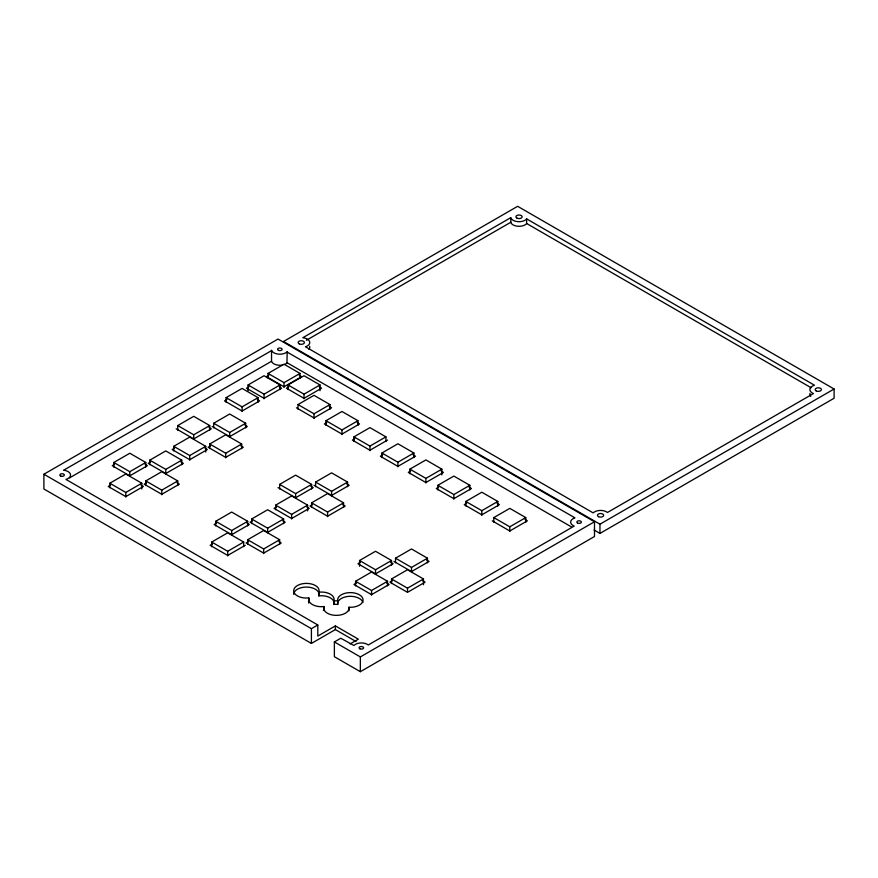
<?xml version="1.0" encoding="UTF-8"?>
<svg xmlns="http://www.w3.org/2000/svg" width="878" height="878" viewBox="0 0 878 878"><rect width="100%" height="100%" fill="white"/><g stroke="black" fill="none" stroke-linecap="round" stroke-linejoin="round"><path stroke-width="1.32" d="M348.983 610.923L348.983 607.225L350.366 607.291A12.709 7.342 0 0 0 363.075 599.948A12.709 7.342 0 0 0 350.366 592.606A12.709 7.342 0 0 0 337.646 599.948L337.756 604.437L333.947 604.218A12.709 7.342 0 0 0 319.405 595.822L318.835 595.899L318.966 591.871A12.709 7.342 0 0 0 307.08 583.398A12.709 7.342 0 0 0 293.713 591.113A12.709 7.342 0 0 0 308.397 597.973L308.836 598.225A12.709 7.342 0 0 0 323.378 606.621L323.96 606.544L323.817 610.572M308.979 597.896L308.836 601.913A12.709 7.342 0 0 0 308.683 603.065M318.835 595.899L318.966 595.558A12.709 7.342 0 0 0 307.41 587.097A12.709 7.342 0 0 0 293.702 594.417M323.96 606.544L323.817 606.874A12.709 7.342 0 0 0 335.385 615.346A12.709 7.342 0 0 0 349.093 608.026L348.983 607.225M333.816 604.547L333.947 600.519A12.709 7.342 0 0 0 319.405 592.123L318.835 592.211M526.679 218.907L526.602 219.028A8.473 4.895 0 0 1 518.382 221.684A8.473 4.895 0 0 1 510.985 218.315L510.722 217.689L302.811 337.723L303.733 337.843A8.473 4.895 0 0 1 309.627 341.663A8.473 4.895 0 0 1 306.411 346.426L305.456 346.777L593.188 512.895L593.879 512.291A8.473 4.895 0 0 1 606.753 511.973L607.455 512.478L813.412 393.574A8.473 4.895 0 0 1 814.466 385.222L526.679 218.907L526.602 223.638A8.473 4.895 0 0 1 518.382 226.294A8.473 4.895 0 0 1 510.985 222.924L510.722 217.689M356.062 641.533L335.374 629.592L311.405 643.431L43.9 488.991L43.9 474.23L278.041 339.051L594.494 521.751L594.494 536.513L360.353 671.692L334.375 656.7L334.375 641.939L340.774 638.24L353.911 645.484A8.473 4.895 0 0 1 367.509 644.452L368.255 644.99L574.223 526.076L573.115 525.56A8.473 4.895 0 0 1 573.773 518.294L574.958 517.855L286.952 351.979A8.473 4.895 0 0 1 278.513 354.141A8.473 4.895 0 0 1 271.653 350.574L63.6 470.235L65.115 470.465A8.473 4.895 0 0 1 70.547 474.779A8.473 4.895 0 0 1 65.927 479.399L317.803 624.982L317.803 636.056L335.374 625.904L358.356 639.173L350.146 643.903M287.183 351.705L286.952 363.053A8.473 4.895 0 0 1 284.461 364.491M306.356 340.291L510.722 222.299M69.516 477.895L271.543 361.253L271.543 350.179M113.822 467.074L113.822 462.465L129.801 453.235L145.792 462.465L145.792 467.074M177.751 430.165L177.751 425.556L193.731 416.326L209.721 425.556L209.721 430.165M226.096 402.256L226.096 397.646L242.087 388.416L258.066 397.646L258.066 402.256M248.079 390.721L248.079 384.948L264.058 375.729L280.038 384.948L280.038 389.569M268.053 378.034L268.053 373.424L284.033 364.194L300.024 373.424L300.024 378.034M114.568 464.341L112.219 465.691L129.801 475.843L147.383 465.691L145.046 464.341M226.842 399.523L224.505 400.873L242.087 411.025L259.658 400.873L257.32 399.523M248.825 386.825L246.477 388.186L264.058 398.338L281.64 388.186L279.292 386.825M268.8 375.301L266.451 376.651L284.033 386.803L301.615 376.651L299.277 375.301M109.827 487.839L109.827 483.229L125.806 473.999L141.797 483.229L141.797 488.991M113.822 462.465L129.801 471.695L145.792 462.465M149.787 464.769L149.787 460.16L165.766 450.93L181.746 460.16L181.746 464.769M173.756 450.93L173.756 446.32L189.736 437.09L205.726 446.32L205.726 452.082M177.751 425.556L193.731 434.786L209.721 425.556M213.716 427.86L213.716 423.251L229.696 414.021L245.675 423.251L245.675 427.86M226.096 397.646L242.087 406.865L258.066 397.646M248.079 384.948L264.058 394.178L280.038 384.948M268.053 373.424L284.033 382.643L300.024 373.424M110.573 485.106L108.224 486.456L125.806 496.608L143.388 486.456L141.051 485.106M150.533 462.037L148.184 463.386L165.766 473.538L183.348 463.386L181 462.037M174.502 448.197L172.154 449.547L189.736 459.699L207.318 449.547L204.98 448.197M288.028 389.569L288.028 384.948L304.018 375.729L319.998 384.948L319.998 390.721M288.774 386.825L286.437 388.186L304.018 398.338L321.589 388.186L319.252 386.825M109.827 483.229L125.806 492.448L141.797 483.229M145.792 485.534L145.792 480.914L161.772 471.695L177.751 480.914L177.751 485.534M149.787 460.16L165.766 469.379L181.746 460.16M173.756 446.32L189.736 455.539L205.726 446.32M209.721 448.625L209.721 444.005L225.701 434.786L241.68 444.005L241.68 448.625M213.716 423.251L229.696 432.47L245.675 423.251M146.538 482.79L144.19 484.151L161.772 494.303L179.353 484.151L177.005 482.79M210.468 445.881L208.119 447.242L225.701 457.383L243.283 447.242L240.934 445.881M288.028 384.948L304.018 394.178L319.998 384.948M298.015 409.181L298.015 404.56L314.006 395.33L329.985 404.56L329.985 409.181M145.792 480.914L161.772 490.144L177.751 480.914M209.721 444.005L225.701 453.235L241.68 444.005M298.015 404.56L314.006 413.79L329.985 404.56M325.99 425.325L325.99 420.705L341.97 411.486L357.95 420.705L357.95 425.325M326.737 422.581L324.388 423.942L341.97 434.094L359.552 423.942L357.203 422.581M325.99 420.705L341.97 429.935L357.95 420.705M353.955 441.469L353.955 436.86L369.945 427.63L385.925 436.86L385.925 441.469M354.701 438.737L352.363 440.087L369.945 450.238L387.527 440.087M215.714 525.9L215.714 521.291L231.693 512.061L247.673 521.291L247.673 525.9M279.643 488.991L279.643 484.382L295.623 475.152L311.602 484.382L311.602 488.991M216.46 523.167L214.111 524.517L231.693 534.669L249.275 524.517L246.927 523.167M353.955 436.86L369.945 446.09L385.925 436.86M211.719 546.665L211.719 542.044L227.698 532.825L243.678 542.044L243.678 546.665M215.714 521.291L231.693 530.521L247.673 521.291M251.668 523.595L251.668 518.986L267.658 509.756L283.638 518.986L283.638 523.595M275.648 509.756L275.648 505.135L291.628 495.916L307.607 505.135L307.607 510.908M279.643 484.382L295.623 493.601L311.602 484.382M315.597 486.686L315.597 482.077L331.588 472.847L347.567 482.077L347.567 486.686M212.465 543.921L210.116 545.282L227.698 555.434L245.28 545.282M252.414 520.863L250.076 522.212L267.658 532.364L285.229 522.212L282.892 520.863M276.394 507.012L274.046 508.373L291.628 518.525L309.21 508.373L306.861 507.012M381.93 457.625L381.93 453.004L397.91 443.774L413.889 453.004L413.889 457.625M382.676 454.881L380.328 456.231L397.91 466.383L415.492 456.231L413.143 454.881M211.719 542.044L227.698 551.274L243.678 542.044M247.673 544.36L247.673 539.74L263.663 530.521L279.643 539.74L279.643 544.36M251.668 518.986L267.658 528.205L283.638 518.986M275.648 505.135L291.628 514.365L307.607 505.135M311.602 507.451L311.602 502.831L327.593 493.601L343.572 502.831L343.572 507.451M315.597 482.077L331.588 491.296L347.567 482.077M248.419 541.616L246.081 542.977L263.663 553.118L281.234 542.977L278.897 541.616M312.349 504.707L310.011 506.068L327.593 516.209L345.164 506.068L342.826 504.707M381.93 453.004L397.91 462.234L413.889 453.004M247.673 539.74L263.663 548.969L279.643 539.74M311.602 502.831L327.593 512.061L343.572 502.831M409.894 473.769L409.894 469.148L425.885 459.929L441.864 469.148L441.864 474.921M410.641 471.025L408.303 472.386L425.885 482.538L443.456 472.386L441.118 471.025M409.894 469.148L425.885 478.378L441.864 469.148M437.87 489.913L437.87 485.304L453.849 476.074L469.829 485.304L469.829 489.913M438.616 487.18L436.267 488.53L453.849 498.682L471.431 488.53L469.082 487.18M437.87 485.304L453.849 494.534L469.829 485.304M359.552 566.266L359.552 560.504L375.532 551.274L391.522 560.504L391.522 565.114M360.298 562.381L357.95 563.731L375.532 573.883L393.114 563.731L390.776 562.381M465.834 506.068L465.834 501.448L481.813 492.218L497.804 501.448L497.804 506.068M466.58 503.324L464.242 504.674L481.813 514.826L499.395 504.674L497.058 503.324M355.557 585.878L355.557 581.269L371.537 572.039L387.527 581.269L387.527 585.878M359.552 560.504L375.532 569.734L391.522 560.504M395.517 562.809L395.517 558.199L411.497 548.969L427.476 558.199L427.476 562.809M356.303 583.146L353.955 584.496L371.537 594.647L389.119 584.496L386.781 583.146M465.834 501.448L481.813 510.678L497.804 501.448M493.809 522.212L493.809 517.592L509.789 508.373L525.768 517.592L525.768 522.212M355.557 581.269L371.537 590.488L387.527 581.269M391.522 583.574L391.522 578.964L407.502 569.734L423.481 578.964L423.481 584.726M395.517 558.199L411.497 567.429L427.476 558.199M392.268 580.83L389.92 582.191L407.502 592.343L425.084 582.191L422.735 580.83M43.9 474.23L311.405 628.67L317.803 624.982M493.809 517.592L509.789 526.822L525.768 517.592M391.522 578.964L407.502 588.183L423.481 578.964M334.375 641.939L360.353 656.931L594.494 521.751M834.1 389.009L517.647 206.308L283.506 341.487L599.959 524.188L834.1 389.009L834.1 398.239L599.959 533.418L594.033 529.994M308.397 601.66L308.979 601.584M333.816 600.859L337.756 600.75M323.378 610.32L323.96 610.232M526.679 223.517L811.118 387.736M287.183 362.779L571.402 526.877M329.239 406.437L331.588 407.787L314.006 417.939L296.424 407.787M525.022 519.469L527.371 520.83L509.789 530.981L492.207 520.83M244.929 425.128L247.278 426.478L229.696 436.629L212.114 426.478M346.821 483.943L349.17 485.304L331.588 495.455L314.006 485.304M208.975 427.432L211.313 428.782L193.731 438.934L176.16 428.782M310.856 486.258L313.205 487.608L295.623 497.76L278.041 487.608M426.73 560.076L429.079 561.426L411.497 571.578L393.915 561.426M271.543 361.253L271.653 361.648A8.473 4.895 0 0 0 282.881 364.952M337.756 604.437L337.646 603.647A12.709 7.342 0 0 1 349.367 596.327A12.709 7.342 0 0 1 362.921 602.495M599.959 524.188L599.959 533.418M509.789 526.822L509.789 531.442M481.813 510.678L481.813 515.287M453.849 494.534L453.849 499.143M425.885 478.378L425.885 482.999M411.497 567.429L411.497 572.039M407.502 588.183L407.502 591.651M397.91 462.234L397.91 466.844M375.532 569.734L375.532 574.344M371.537 590.488L371.537 595.108M369.945 446.09L369.945 450.699M360.353 656.931L360.353 671.692M341.97 429.935L341.97 434.555M335.374 625.904L335.374 629.592M331.588 491.296L331.588 495.916M327.593 512.061L327.593 516.67M314.006 413.79L314.006 418.4M311.405 628.67L311.405 643.431M304.018 394.178L304.018 398.799M295.623 493.601L295.623 498.221M291.628 514.365L291.628 518.986M284.033 382.643L284.033 387.264M267.658 528.205L267.658 532.825M264.058 394.178L264.058 398.799M263.663 548.969L263.663 553.579M242.087 406.865L242.087 411.486M231.693 530.521L231.693 535.13M229.696 432.47L229.696 437.09M227.698 551.274L227.698 555.895M225.701 453.235L225.701 457.855M193.731 434.786L193.731 439.395M189.736 455.539L189.736 460.16M165.766 469.379L165.766 473.999M161.772 490.144L161.772 494.764M129.801 471.695L129.801 476.304M125.806 492.448L125.806 497.069M309.627 346.272A8.473 4.895 0 0 1 308.913 349.268M810.767 396.417A8.473 4.895 0 0 1 809.944 393.432M577.515 523.014A2.261 1.306 0 0 0 581.291 522.432A2.261 1.306 0 0 0 578.525 520.83A2.261 1.306 0 0 0 577.515 523.014M278.677 350.432A2.261 1.306 0 0 0 282.101 349.334A2.261 1.306 0 0 0 278.743 348.171A2.261 1.306 0 0 0 278.677 350.432M60.955 476.161A2.261 1.306 0 0 0 64.335 475.031A2.261 1.306 0 0 0 60.955 473.9A2.261 1.306 0 0 0 60.955 476.161M359.837 648.787A2.261 1.306 0 0 0 363.558 648.085A2.261 1.306 0 0 0 360.649 646.581A2.261 1.306 0 0 0 359.837 648.787M816.123 390.853A3.106 1.789 0 0 0 821.314 390.051A3.106 1.789 0 0 0 817.517 387.856A3.106 1.789 0 0 0 816.123 390.853M598.598 516.703A3.106 1.8 0 0 0 603.625 515.584A3.106 1.8 0 0 0 599.444 513.63A3.106 1.8 0 0 0 598.598 516.703M299.332 343.924A3.106 1.789 0 0 0 304.359 342.804A3.106 1.789 0 0 0 300.177 340.851A3.106 1.789 0 0 0 299.332 343.924M517.087 218.194A3.106 1.789 0 0 0 522.114 217.085A3.106 1.789 0 0 0 517.932 215.132A3.106 1.789 0 0 0 517.087 218.194"/></g></svg>
